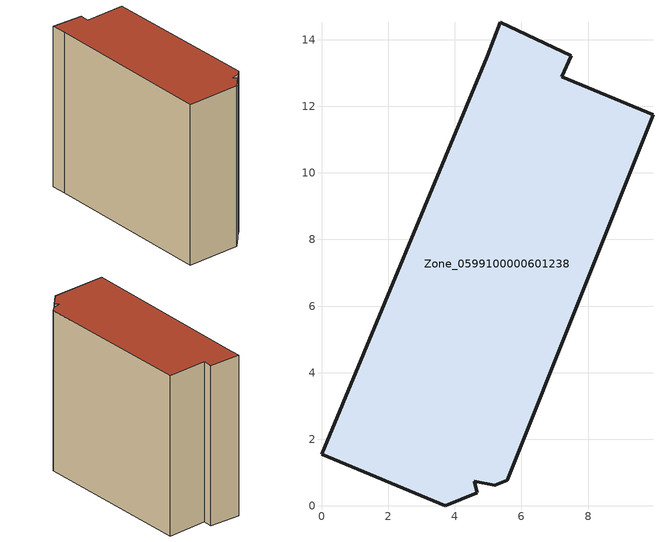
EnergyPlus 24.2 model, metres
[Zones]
Zone_0599100000601238
 floor ground (C_G): 4.98,13.5 5.37,14.53 7.49,13.51 7.21,12.89 9.95,11.75 5.57,0.78 5.2,0.62 4.59,0.74 4.67,0.4 3.72,0 0,1.56 z0
 wall outside (C_F): 7.21,12.89 7.49,13.51 5.37,14.53 4.98,13.5 0,1.56 3.72,0 4.67,0.4 4.59,0.74 5.2,0.62 5.57,0.78 9.95,11.75 7.21,12.89 z0:12.13
 roof outside (C_R): 4.59,0.74 5.2,0.62 5.57,0.78 9.95,11.75 7.21,12.89 7.49,13.51 5.37,14.53 4.98,13.5 0,1.56 3.72,0 4.67,0.4 z12.13
[BUILDING]
Pand.0599100000601238: North Axis=0; Terrain=City; Loads Convergence Tolerance Value=0.04; Temperature Convergence Tolerance Value=0.4; Solar Distribution=FullExterior; Maximum Number of Warmup Days=25; Minimum Number of Warmup Days=1
[Site:Location]
Rotterdam.The.Hague.AP_ZH_NLD Design_Conditions: Latitude=51.96; Longitude=4.45; Time Zone=1; Elevation=-4.5
[SITE:GROUNDTEMPERATURE:BUILDINGSURFACE]
18, 18, 18, 18, 18, 18, 18, 18, 18, 18, 18, 18
[MATERIAL] Thermal Absorptance=0.9; Solar Absorptance=0.7; Visible Absorptance=0.7
Name | Roughness | Thickness | Conductivity | Density | Specific Heat
G.TI.1946 | MediumSmooth | 0.15 | 1 | 540 | 1210
F.TI.1946 | Rough | 0.3 | 0.857143 | 1920 | 840
R.TI.1946 | MediumRough | 0.2 | 0.1 | 1500 | 1000
[CONSTRUCTION]
C_G: G.TI.1946
C_F: F.TI.1946
C_R: R.TI.1946
[ZONE]
Zone_0599100000601238: Type=1; Multiplier=1; Ceiling Height=Autocalculate; Volume=Autocalculate; Floor Area=autocalculate; Part of Total Floor Area=Yes
[ZONEINFILTRATION:DESIGNFLOWRATE]
Infil_Zone_0599100000601238: Zone or ZoneList or Space or SpaceList=Zone_0599100000601238; Schedule=AlwaysOn; Design Flow Rate Calculation Method=Flow/Area; Flow Rate per Floor Area=0.003; Constant Term Coefficient=1; Temperature Term Coefficient=0; Velocity Term Coefficient=0; Velocity Squared Term Coefficient=0
[HVACTEMPLATE:ZONE:IDEALLOADSAIRSYSTEM]
Zone_0599100000601238: Maximum Heating Supply Air Temperature=50; Minimum Cooling Supply Air Temperature=13; Maximum Heating Supply Air Humidity Ratio=0.0156; Minimum Cooling Supply Air Humidity Ratio=0.0077; Heating Limit=NoLimit; Cooling Limit=NoLimit; Dehumidification Control Type=ConstantSensibleHeatRatio; Cooling Sensible Heat Ratio=0.7; Dehumidification Setpoint=60; Humidification Control Type=None; Humidification Setpoint=30; Outdoor Air Method=None; Outdoor Air Flow Rate per Person=0.00944; Outdoor Air Flow Rate per Zone Floor Area=0; Outdoor Air Flow Rate per Zone=0; Demand Controlled Ventilation Type=None; Outdoor Air Economizer Type=NoEconomizer; Heat Recovery Type=None; Sensible Heat Recovery Effectiveness=0.7; Latent Heat Recovery Effectiveness=0.65
[ZONECONTROL:THERMOSTAT]
ThermostatControl_Zone_0599100000601238: Zone or ZoneList=Zone_0599100000601238; Control Type Schedule=DualSetpointControlType; Control 1=Thermostat_Zone_0599100000601238; Temperature Difference Between Cutout And Setpoint=0
[THERMOSTATSETPOINT:DUALSETPOINT]
Thermostat_Zone_0599100000601238: Heating Setpoint Temperature Schedule=HeatingSetpoint_Zone_0599100000601238; Cooling Setpoint Temperature Schedule=CoolingSetpoint_Zone_0599100000601238
[SCHEDULE:COMPACT]
HeatingSetpoint_Zone_0599100000601238: Through: 12/31, For: AllDays, Until: 24:00, 21
CoolingSetpoint_Zone_0599100000601238: Through: 12/31, For: AllDays, Until: 24:00, 24
DualSetpointControlType: Through: 12/31, For: AllDays, Until: 24:00, 4
AlwaysOn: Through: 12/31, For: AllDays, Until: 24:00, 1
